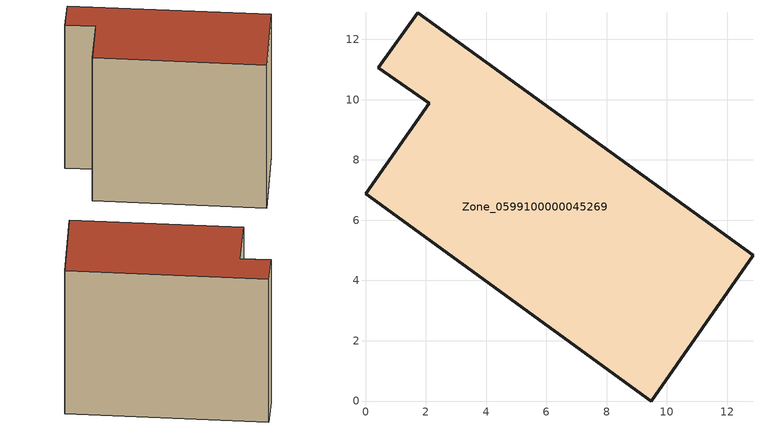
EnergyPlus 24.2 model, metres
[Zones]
Zone_0599100000045269
 floor ground (C_G): 12.86,4.84 9.48,0 0,6.88 2.11,9.88 0.42,11.06 1.73,12.88 z0
 wall outside (C_F): 9.48,0 12.86,4.84 1.73,12.88 0.42,11.06 2.11,9.88 0,6.88 9.48,0 z0:11.78
 roof outside (C_R): 0,6.88 9.48,0 12.86,4.84 1.73,12.88 0.42,11.06 2.11,9.88 z11.78
[BUILDING]
Pand.0599100000045269: North Axis=0; Terrain=City; Loads Convergence Tolerance Value=0.04; Temperature Convergence Tolerance Value=0.4; Solar Distribution=FullExterior; Maximum Number of Warmup Days=25; Minimum Number of Warmup Days=1
[Site:Location]
Rotterdam.The.Hague.AP_ZH_NLD Design_Conditions: Latitude=51.96; Longitude=4.45; Time Zone=1; Elevation=-4.5
[SITE:GROUNDTEMPERATURE:BUILDINGSURFACE]
18, 18, 18, 18, 18, 18, 18, 18, 18, 18, 18, 18
[MATERIAL] Thermal Absorptance=0.9; Solar Absorptance=0.7; Visible Absorptance=0.7
Name | Roughness | Thickness | Conductivity | Density | Specific Heat
G.TI.1946 | MediumSmooth | 0.15 | 1 | 540 | 1210
F.TI.1946 | Rough | 0.3 | 0.857143 | 1920 | 840
R.TI.1946 | MediumRough | 0.2 | 0.1 | 1500 | 1000
[CONSTRUCTION]
C_G: G.TI.1946
C_F: F.TI.1946
C_R: R.TI.1946
[ZONE]
Zone_0599100000045269: Type=1; Multiplier=1; Ceiling Height=Autocalculate; Volume=Autocalculate; Floor Area=autocalculate; Part of Total Floor Area=Yes
[ZONEINFILTRATION:DESIGNFLOWRATE]
Infil_Zone_0599100000045269: Zone or ZoneList or Space or SpaceList=Zone_0599100000045269; Schedule=AlwaysOn; Design Flow Rate Calculation Method=Flow/Area; Flow Rate per Floor Area=0.003; Constant Term Coefficient=1; Temperature Term Coefficient=0; Velocity Term Coefficient=0; Velocity Squared Term Coefficient=0
[HVACTEMPLATE:ZONE:IDEALLOADSAIRSYSTEM]
Zone_0599100000045269: Maximum Heating Supply Air Temperature=50; Minimum Cooling Supply Air Temperature=13; Maximum Heating Supply Air Humidity Ratio=0.0156; Minimum Cooling Supply Air Humidity Ratio=0.0077; Heating Limit=NoLimit; Cooling Limit=NoLimit; Dehumidification Control Type=ConstantSensibleHeatRatio; Cooling Sensible Heat Ratio=0.7; Dehumidification Setpoint=60; Humidification Control Type=None; Humidification Setpoint=30; Outdoor Air Method=None; Outdoor Air Flow Rate per Person=0.00944; Outdoor Air Flow Rate per Zone Floor Area=0; Outdoor Air Flow Rate per Zone=0; Demand Controlled Ventilation Type=None; Outdoor Air Economizer Type=NoEconomizer; Heat Recovery Type=None; Sensible Heat Recovery Effectiveness=0.7; Latent Heat Recovery Effectiveness=0.65
[ZONECONTROL:THERMOSTAT]
ThermostatControl_Zone_0599100000045269: Zone or ZoneList=Zone_0599100000045269; Control Type Schedule=DualSetpointControlType; Control 1=Thermostat_Zone_0599100000045269; Temperature Difference Between Cutout And Setpoint=0
[THERMOSTATSETPOINT:DUALSETPOINT]
Thermostat_Zone_0599100000045269: Heating Setpoint Temperature Schedule=HeatingSetpoint_Zone_0599100000045269; Cooling Setpoint Temperature Schedule=CoolingSetpoint_Zone_0599100000045269
[SCHEDULE:COMPACT]
HeatingSetpoint_Zone_0599100000045269: Through: 12/31, For: AllDays, Until: 24:00, 21
CoolingSetpoint_Zone_0599100000045269: Through: 12/31, For: AllDays, Until: 24:00, 24
DualSetpointControlType: Through: 12/31, For: AllDays, Until: 24:00, 4
AlwaysOn: Through: 12/31, For: AllDays, Until: 24:00, 1
